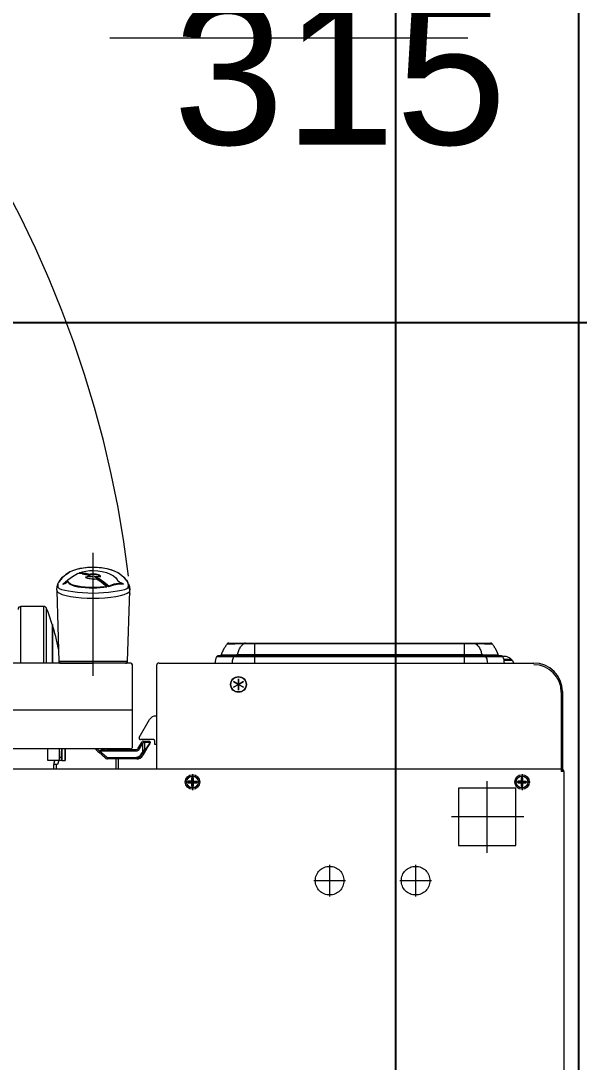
# Model space of a CAD drawing. Extents: x -5598 to 26293, y -3808 to 13850.
# Drawn here: x -788.7 to -749.7, y 2288.5 to 2361.2 of the extents above; entities that cross this region are included whole.
import ezdxf

# ---------------------------------------------------------------- set-up
doc = ezdxf.new("R2010")
doc.units = 0
doc.header["$LTSCALE"] = 100
doc.header["$MEASUREMENT"] = 0
for name, pattern in [('CENTER', [2, 1.25, -0.25, 0.25, -0.25]), ('DASHED', [0.75, 0.5, -0.25]), ('HIDDEN', [0.375, 0.25, -0.125])]:
    doc.linetypes.add(name, pattern=pattern)
doc.layers.add('AD', color=5, linetype='Continuous', lineweight=9)
doc.layers.add('AK', color=7, linetype='Continuous', lineweight=15)
for name, color, linetype, lineweight, true_color in [('MAKPA GAZ', 7, 'Continuous', 30, 0x046a38), ('MAKPA GIDER OLC', 7, 'Continuous', 30, 0xcf6a1e), ('MAKPA SIHHI', 7, 'Continuous', 30, 0x428a93)]:
    doc.layers.add(name, color=color, linetype=linetype, lineweight=lineweight, true_color=true_color)
doc.layers.add('OLCU DIS', color=7, linetype='Continuous')
doc.styles.add('MAKPA TESISAT', font='arial.ttf', dxfattribs={"height": 10})
doc.styles.add('olcu', font='romans.shx', dxfattribs={"width": 0.5})
doc.dimstyles.new('1-200', dxfattribs={"dimtxt": 40, "dimasz": 2, "dimexe": 0, "dimexo": 0, "dimgap": 10, "dimtad": 1, "dimdec": 4, "dimrnd": 0.1, "dimzin": 9, "dimdsep": 46, "dimtxsty": 'olcu', "dimblk1": 'SOL', "dimblk2": 'SAG', "dimsah": 1, "dimcen": 0, "dimse1": 1, "dimse2": 1, "dimclre": 13, "dimadec": 0, "dimazin": 0, "dimtfac": 1, "dimtdec": 4, "dimtix": 1, "dimtmove": 2, "dimatfit": 2, "dimldrblk": 'SOL', "dimfxl": 0, "dimtolj": 1, "dimarcsym": 0})
doc.dimstyles.new('MAKPA TESISAT DIM', dxfattribs={"dimscale": 0.7, "dimtxt": 12, "dimasz": 6, "dimexe": 4, "dimexo": 0, "dimgap": 8, "dimtad": 2, "dimtih": 1, "dimtoh": 1, "dimdec": 0, "dimrnd": 5, "dimzin": 0, "dimdsep": 46, "dimtxsty": 'MAKPA TESISAT', "dimblk1": 'OBLIQUE', "dimblk2": 'OBLIQUE', "dimsah": 1, "dimcen": 0, "dimdle": 3, "dimclrd": 256, "dimclre": 256, "dimclrt": 256, "dimadec": 0, "dimazin": 0, "dimtfac": 1, "dimtdec": 0, "dimtix": 1, "dimtofl": 0, "dimtmove": 2, "dimatfit": 3, "dimldrblk": 'OBLIQUE', "dimfxl": 0, "dimtvp": 7, "dimtolj": 1, "dimtzin": 0, "dimarcsym": 0})

# ---------------------------------------------------------------- blocks, each defined once
blk = doc.blocks.new('SOL')
at = {"color": 0}
for p, q in [((0, 30), (0, -6.962)), ((7.582, 0), (-6.967, 0))]:
    blk.add_line(p, q, dxfattribs=at)
blk.add_circle((0, 0), 3, dxfattribs=at)
blk = doc.blocks.new('SAG')
at = {"color": 0}
for p, q in [((0, -30), (0, 6.962)), ((7.582, 0), (-6.967, 0))]:
    blk.add_line(p, q, dxfattribs=at)
blk.add_circle((0, 0), 3, dxfattribs=at)
blk = doc.blocks.new('*D332')
at = {"layer": 'OLCU DIS', "color": 0, "lineweight": -2, "transparency": 16777216}
blk.add_line((21268, -935), (-2968, -935), dxfattribs=at)
at = {"layer": 'OLCU DIS', "color": 0, "lineweight": -2, "transparency": 16777216, "xscale": 2, "yscale": 2, "zscale": 2, "rotation": 180}
blk.add_blockref('SAG', (-2970, -935), dxfattribs=at)
at = {"layer": 'OLCU DIS', "color": 0, "lineweight": -2, "transparency": 16777216, "xscale": 2, "yscale": 2, "zscale": 2}
blk.add_blockref('SOL', (21270, -935), dxfattribs=at)
at = {"layer": 'OLCU DIS', "color": 0, "transparency": 16777216, "insert": (9295.638, -905), "char_height": 40, "attachment_point": 5, "style": 'olcu'}
blk.add_mtext('\\A1;24240', dxfattribs=at)
blk = doc.blocks.new('202')
at = {"layer": 'AD', "linetype": 'CENTER'}
for p, q in [((10.35, -90.5), (10.35, -88.3)), ((16.35, -90.5), (16.35, -88.3)), ((9.25, -89.4), (11.45, -89.4)), ((15.25, -89.4), (17.45, -89.4)), ((5.35, -91.35), (5.35, -96.35)), ((2.8, -93.85), (7.85, -93.85)), ((2.92, -96.849), (2.92, -95.731)), ((25.92, -96.849), (25.92, -95.731)), ((2.36, -96.29), (3.48, -96.29)), ((25.36, -96.29), (26.48, -96.29)), ((30.1, -101.3), (107.495, -101.3)), ((32.851, -103.709), (32.851, -112.309))]:
    blk.add_line(p, q, dxfattribs=at)
at = {"layer": 'AD', "linetype": 'DASHED'}
for p, q in [((3.35, -91.85), (3.35, -95.85)), ((7.35, -91.85), (3.35, -91.85)), ((7.35, -95.85), (7.35, -91.85)), ((3.35, -95.85), (7.35, -95.85))]:
    blk.add_line(p, q, dxfattribs=at)
at = {"layer": 'AD', "linetype": 'Continuous'}
for p, q in [((2.86, -95.991), (2.86, -96.23)), ((2.98, -95.991), (2.86, -95.991)), ((2.98, -96.23), (2.98, -95.991)), ((25.86, -95.991), (25.86, -96.23)), ((25.98, -95.991), (25.86, -95.991)), ((25.98, -96.23), (25.98, -95.991)), ((2.621, -96.23), (2.621, -96.35)), ((2.86, -96.23), (2.621, -96.23)), ((2.86, -96.35), (2.621, -96.35)), ((2.86, -96.35), (2.86, -96.589)), ((2.86, -96.589), (2.98, -96.589)), ((3.219, -96.23), (2.98, -96.23)), ((2.98, -96.589), (2.98, -96.35)), ((2.98, -96.35), (3.219, -96.35)), ((3.219, -96.35), (3.219, -96.23)), ((25.621, -96.23), (25.621, -96.35)), ((25.86, -96.23), (25.621, -96.23)), ((25.86, -96.35), (25.621, -96.35)), ((25.86, -96.35), (25.86, -96.589)), ((25.86, -96.589), (25.98, -96.589)), ((26.219, -96.23), (25.98, -96.23)), ((25.98, -96.589), (25.98, -96.35)), ((25.98, -96.35), (26.219, -96.35)), ((26.219, -96.35), (26.219, -96.23)), ((31.1, -97.9), (31.1, -97.2)), ((31.28, -97.9), (31.28, -97.2)), ((35.42, -97.2), (35.42, -97.52)), ((35.6, -97.2), (35.6, -97.52)), ((28.893, -99), (29.384, -98.15)), ((29.449, -98.233), (29.503, -98.15)), ((29.503, -98.15), (29.522, -98.122)), ((29.522, -98.122), (29.543, -98.095)), ((29.543, -98.095), (29.566, -98.069)), ((29.549, -98.19), (29.565, -98.167)), ((29.565, -98.167), (29.583, -98.144)), ((29.566, -98.069), (29.592, -98.045)), ((29.583, -98.144), (29.603, -98.122)), ((29.592, -98.045), (29.619, -98.022)), ((29.603, -98.122), (29.625, -98.102)), ((29.619, -98.022), (29.649, -98)), ((29.625, -98.102), (29.649, -98.082)), ((29.649, -98), (29.68, -97.98)), ((29.649, -98.082), (29.674, -98.064)), ((29.674, -98.064), (29.701, -98.048)), ((29.68, -97.98), (29.713, -97.962)), ((29.701, -98.048), (29.729, -98.032)), ((29.713, -97.962), (29.748, -97.947)), ((29.729, -98.032), (29.759, -98.019)), ((29.748, -97.947), (29.784, -97.933)), ((29.759, -98.019), (29.791, -98.007)), ((29.784, -97.933), (29.822, -97.921)), ((29.791, -98.007), (29.823, -97.998)), ((29.817, -97.9), (31.846, -97.9)), ((29.822, -97.921), (29.861, -97.912)), ((29.823, -97.998), (29.857, -97.99)), ((29.857, -97.99), (29.892, -97.985)), ((29.861, -97.912), (29.901, -97.905)), ((29.892, -97.985), (29.927, -97.981)), ((29.901, -97.905), (29.942, -97.901)), ((29.927, -97.981), (29.963, -97.98)), ((29.942, -97.901), (29.984, -97.9)), ((29.963, -97.98), (31.825, -97.98)), ((31.825, -97.98), (31.836, -97.98)), ((31.836, -97.98), (31.847, -97.982)), ((31.876, -97.902), (31.846, -97.9)), ((31.847, -97.982), (31.857, -97.983)), ((31.857, -97.983), (31.868, -97.986)), ((31.868, -97.986), (31.878, -97.989)), ((31.911, -97.909), (31.876, -97.902)), ((31.878, -97.989), (31.887, -97.993)), ((31.887, -97.993), (31.897, -97.998)), ((31.897, -97.998), (31.905, -98.003)), ((31.905, -98.003), (31.913, -98.009)), ((31.944, -97.922), (31.911, -97.909)), ((31.913, -98.009), (31.921, -98.015)), ((31.921, -98.015), (32.389, -98.431)), ((31.973, -97.939), (31.944, -97.922)), ((31.995, -97.955), (31.973, -97.939)), ((31.995, -97.955), (32.463, -98.371)), ((34.8, -97.82), (34.82, -97.8)), ((34.8, -98.58), (34.8, -97.82)), ((34.82, -97.8), (34.82, -98.6)), ((35.03, -97.8), (34.82, -97.8)), ((35.05, -97.82), (35.03, -97.8)), ((35.03, -98.6), (35.03, -97.8)), ((35.05, -97.8), (35.05, -98.6)), ((35.05, -97.8), (35.2, -97.8)), ((35.2, -98.028), (35.05, -98.028)), ((35.2, -97.8), (35.2, -98.6)), ((35.2, -97.934), (35.225, -97.865)), ((35.205, -97.955), (35.2, -97.955)), ((35.225, -97.975), (35.205, -97.955)), ((35.205, -98.445), (35.205, -97.955)), ((35.225, -98.6), (35.225, -97.8)), ((35.225, -97.8), (36.025, -97.8)), ((35.249, -97.8), (35.351, -97.52)), ((35.351, -97.52), (35.6, -97.52)), ((35.581, -97.629), (35.519, -97.8)), ((36.025, -97.8), (36.025, -98.6)), ((28.433, -98.9), (28.55, -98.9)), ((28.55, -98.9), (28.55, -99.15)), ((28.899, -98.99), (28.944, -98.915)), ((28.941, -98.955), (28.989, -98.877)), ((28.944, -98.915), (28.993, -98.837)), ((28.989, -98.877), (29.037, -98.808)), ((28.993, -98.837), (29.04, -98.768)), ((29.037, -98.808), (29.082, -98.744)), ((29.04, -98.768), (29.086, -98.704)), ((29.082, -98.744), (29.127, -98.688)), ((29.086, -98.704), (29.131, -98.648)), ((29.127, -98.688), (29.171, -98.637)), ((29.131, -98.648), (29.175, -98.597)), ((29.171, -98.637), (29.214, -98.591)), ((29.175, -98.597), (29.218, -98.551)), ((29.214, -98.591), (29.256, -98.552)), ((29.218, -98.551), (29.264, -98.508)), ((29.256, -98.552), (29.262, -98.548)), ((29.256, -98.552), (29.256, -99.07)), ((29.262, -98.548), (29.269, -98.544)), ((29.264, -98.508), (29.268, -98.504)), ((29.268, -98.504), (29.273, -98.498)), ((29.269, -98.544), (29.277, -98.538)), ((29.273, -98.498), (29.279, -98.491)), ((29.277, -98.538), (29.286, -98.531)), ((29.279, -98.491), (29.285, -98.483)), ((29.285, -98.483), (29.292, -98.474)), ((29.286, -98.531), (29.297, -98.523)), ((29.292, -98.474), (29.3, -98.463)), ((29.297, -98.523), (29.308, -98.514)), ((29.3, -98.463), (29.309, -98.451)), ((29.308, -98.514), (29.321, -98.503)), ((29.309, -98.451), (29.318, -98.438)), ((29.318, -98.438), (29.328, -98.423)), ((29.321, -98.503), (29.335, -98.491)), ((29.328, -98.423), (29.339, -98.406)), ((29.335, -98.491), (29.351, -98.478)), ((29.339, -98.406), (29.395, -98.318)), ((29.351, -98.478), (29.367, -98.463)), ((29.367, -98.463), (29.385, -98.446)), ((29.385, -98.446), (29.441, -98.358)), ((29.385, -98.446), (29.385, -99.003)), ((29.612, -98.61), (29.385, -99.003)), ((29.395, -98.318), (29.449, -98.233)), ((29.441, -98.358), (29.496, -98.273)), ((29.702, -98.65), (29.442, -99.1)), ((29.496, -98.273), (29.549, -98.19)), ((29.623, -98.593), (29.612, -98.61)), ((29.635, -98.576), (29.623, -98.593)), ((29.649, -98.56), (29.635, -98.576)), ((29.663, -98.546), (29.649, -98.56)), ((29.679, -98.532), (29.663, -98.546)), ((29.696, -98.519), (29.679, -98.532)), ((29.714, -98.508), (29.696, -98.519)), ((29.732, -98.498), (29.714, -98.508)), ((29.751, -98.49), (29.732, -98.498)), ((29.771, -98.483), (29.751, -98.49)), ((29.792, -98.477), (29.771, -98.483)), ((29.813, -98.473), (29.792, -98.477)), ((29.834, -98.471), (29.813, -98.473)), ((29.855, -98.47), (29.834, -98.471)), ((32.389, -98.47), (29.855, -98.47)), ((31.635, -98.55), (29.875, -98.55)), ((30.1, -98.775), (30.1, -104.384)), ((30.275, -98.6), (103.452, -98.6)), ((31.678, -98.549), (31.635, -98.55)), ((31.726, -98.548), (31.678, -98.549)), ((31.779, -98.544), (31.726, -98.548)), ((31.838, -98.54), (31.779, -98.544)), ((31.903, -98.534), (31.838, -98.54)), ((31.973, -98.526), (31.903, -98.534)), ((32.049, -98.517), (31.973, -98.526)), ((32.129, -98.506), (32.049, -98.517)), ((32.213, -98.495), (32.129, -98.506)), ((32.3, -98.483), (32.213, -98.495)), ((32.389, -98.47), (32.3, -98.483)), ((32.389, -98.431), (32.46, -98.491)), ((32.389, -98.47), (32.389, -98.431)), ((32.46, -98.491), (32.532, -98.553)), ((32.529, -98.43), (32.463, -98.371)), ((32.602, -98.495), (32.529, -98.43)), ((32.532, -98.553), (32.606, -98.618)), ((32.671, -98.559), (32.602, -98.495)), ((32.612, -98.612), (32.606, -98.618)), ((32.618, -98.605), (32.612, -98.612)), ((32.624, -98.599), (32.618, -98.605)), ((32.63, -98.593), (32.624, -98.599)), ((32.635, -98.587), (32.63, -98.593)), ((32.641, -98.582), (32.635, -98.587)), ((32.646, -98.577), (32.641, -98.582)), ((32.651, -98.573), (32.646, -98.577)), ((32.655, -98.569), (32.651, -98.573)), ((32.659, -98.566), (32.655, -98.569)), ((32.663, -98.563), (32.659, -98.566)), ((32.666, -98.561), (32.663, -98.563)), ((32.668, -98.56), (32.666, -98.561)), ((32.67, -98.559), (32.668, -98.56)), ((32.671, -98.559), (32.67, -98.559)), ((32.671, -98.559), (32.671, -98.559)), ((34.8, -98.58), (34.82, -98.6)), ((35.05, -98.58), (35.03, -98.6)), ((35.205, -98.445), (35.2, -98.445)), ((35.225, -98.425), (35.205, -98.445)), ((28.65, -99.25), (29.55, -99.25)), ((28.88, -99.045), (28.881, -99.036)), ((28.88, -99.053), (28.88, -99.045)), ((28.881, -99.062), (28.88, -99.053)), ((28.881, -99.036), (28.883, -99.027)), ((28.882, -99.071), (28.881, -99.062)), ((28.885, -99.08), (28.882, -99.071)), ((28.883, -99.027), (28.885, -99.018)), ((28.885, -99.018), (28.889, -99.009)), ((28.888, -99.089), (28.885, -99.08)), ((28.889, -99.012), (28.888, -99.019)), ((28.888, -99.019), (28.888, -99.026)), ((28.888, -99.026), (28.888, -99.033)), ((28.888, -99.033), (28.89, -99.04)), ((28.888, -99.045), (28.889, -99.044)), ((28.888, -99.047), (28.888, -99.045)), ((28.888, -99.049), (28.888, -99.047)), ((28.888, -99.051), (28.888, -99.049)), ((28.888, -99.052), (28.888, -99.051)), ((28.888, -99.054), (28.888, -99.052)), ((28.888, -99.056), (28.888, -99.054)), ((28.889, -99.058), (28.888, -99.056)), ((28.892, -99.098), (28.888, -99.089)), ((28.889, -99.009), (28.893, -99)), ((28.891, -99.006), (28.889, -99.012)), ((28.889, -99.042), (28.89, -99.04)), ((28.889, -99.044), (28.889, -99.042)), ((28.89, -99.06), (28.889, -99.058)), ((28.89, -99.04), (28.941, -98.955)), ((28.891, -99.061), (28.89, -99.06)), ((28.893, -99), (28.891, -99.006)), ((28.892, -99.063), (28.891, -99.061)), ((28.894, -99.065), (28.892, -99.063)), ((28.898, -99.107), (28.892, -99.098)), ((28.895, -99.066), (28.894, -99.065)), ((28.897, -99.067), (28.895, -99.066)), ((28.899, -99.068), (28.897, -99.067)), ((28.904, -99.115), (28.898, -99.107)), ((28.901, -99.069), (28.899, -99.068)), ((28.903, -99.07), (28.901, -99.069)), ((28.905, -99.07), (28.903, -99.07)), ((28.911, -99.123), (28.904, -99.115)), ((28.908, -99.07), (28.905, -99.07)), ((29.302, -99.07), (28.908, -99.07)), ((28.919, -99.129), (28.911, -99.123)), ((29.637, -99.4), (28.915, -100.65)), ((28.921, -99.131), (28.919, -99.129)), ((28.928, -99.135), (28.921, -99.131)), ((28.938, -99.141), (28.928, -99.135)), ((28.948, -99.145), (28.938, -99.141)), ((28.958, -99.148), (28.948, -99.145)), ((28.969, -99.149), (28.958, -99.148)), ((28.98, -99.15), (28.969, -99.149)), ((29.356, -99.15), (28.98, -99.15)), ((29.305, -99.07), (29.302, -99.07)), ((29.309, -99.07), (29.305, -99.07)), ((29.312, -99.069), (29.309, -99.07)), ((29.315, -99.068), (29.312, -99.069)), ((29.318, -99.067), (29.315, -99.068)), ((29.321, -99.066), (29.318, -99.067)), ((29.324, -99.065), (29.321, -99.066)), ((29.327, -99.063), (29.324, -99.065)), ((29.329, -99.062), (29.327, -99.063)), ((29.331, -99.06), (29.329, -99.062)), ((29.385, -99.003), (29.331, -99.06)), ((28.433, -100.9), (28.482, -100.9)), ((22.709, -103.104), (22.364, -102.904)), ((22.364, -102.904), (22.365, -102.904)), ((22.364, -103.303), (22.709, -103.104)), ((22.365, -102.904), (22.71, -103.103)), ((22.71, -103.104), (22.365, -103.304)), ((22.461, -102.96), (22.96, -103.248)), ((22.461, -103.248), (22.96, -102.96)), ((22.71, -103.103), (22.71, -102.704)), ((22.71, -103.392), (22.71, -102.816)), ((22.71, -103.503), (22.71, -103.104)), ((22.711, -102.704), (22.711, -103.103)), ((22.711, -103.103), (23.056, -102.904)), ((23.056, -102.904), (22.711, -103.104)), ((23.056, -103.304), (22.711, -103.104)), ((22.711, -103.104), (23.056, -103.303)), ((22.711, -103.104), (22.711, -103.503)), ((23.056, -102.904), (23.056, -102.904)), ((22.365, -103.304), (22.364, -103.303)), ((23.056, -103.303), (23.056, -103.304)), ((3.619, -104.806), (3.5, -104.6)), ((5.343, -104.677), (5.34, -104.6)), ((5.352, -104.753), (5.343, -104.677)), ((5.439, -104.6), (5.437, -104.59)), ((6.931, -104.6), (6.931, -105.974)), ((21.569, -104.6), (21.569, -106)), ((23.148, -104.753), (23.157, -104.677)), ((23.157, -104.677), (23.16, -104.6)), ((30.448, -104.697), (30.301, -109.633)), ((30.316, -104.6), (108.084, -104.6)), ((30.455, -104.697), (35.246, -104.697)), ((30.55, -104.6), (32.851, -104.6)), ((30.585, -104.6), (30.55, -104.6)), ((30.59, -104.6), (30.555, -104.6)), ((32.851, -104.6), (35.117, -104.6)), ((35.152, -104.6), (32.851, -104.6)), ((35.117, -104.6), (35.152, -104.6)), ((35.4, -109.633), (35.253, -104.697)), ((35.697, -107.3), (35.697, -104.6)), ((35.727, -107.3), (35.727, -104.6)), ((36.101, -104.6), (36.101, -108.42)), ((36.288, -104.6), (36.288, -108.55)), ((37.9, -104.6), (37.9, -108.55)), ((3.771, -104.806), (3.619, -104.806)), ((3.714, -104.909), (3.681, -104.881)), ((4.191, -104.881), (3.681, -104.881)), ((3.748, -104.935), (3.714, -104.909)), ((3.755, -104.939), (3.748, -104.935)), ((3.762, -104.944), (3.755, -104.939)), ((3.829, -104.986), (3.762, -104.944)), ((4.172, -104.807), (3.771, -104.806)), ((3.9, -105.021), (3.829, -104.986)), ((3.974, -105.05), (3.9, -105.021)), ((4.05, -105.071), (3.974, -105.05)), ((4.128, -105.085), (4.05, -105.071)), ((4.531, -105.127), (4.128, -105.085)), ((4.293, -105.086), (4.128, -105.085)), ((4.254, -105.044), (24.246, -105.044)), ((4.344, -105.1), (24.156, -105.1)), ((4.479, -105.1), (4.491, -105.101)), ((4.491, -105.101), (4.504, -105.103)), ((4.504, -105.103), (4.516, -105.107)), ((4.516, -105.107), (4.528, -105.113)), ((4.528, -105.113), (4.539, -105.12)), ((4.548, -105.128), (4.531, -105.127)), ((4.539, -105.12), (4.548, -105.128)), ((4.548, -105.128), (4.557, -105.138)), ((4.557, -105.138), (4.564, -105.148)), ((4.564, -105.148), (4.57, -105.16)), ((4.57, -105.16), (4.573, -105.166)), ((4.595, -105.164), (4.573, -105.166)), ((4.573, -105.166), (4.576, -105.174)), ((4.573, -105.166), (4.573, -105.166)), ((4.576, -105.174), (4.584, -105.198)), ((4.584, -105.198), (4.594, -105.223)), ((4.594, -105.223), (4.604, -105.248)), ((4.647, -105.163), (4.595, -105.164)), ((4.604, -105.248), (4.614, -105.274)), ((4.614, -105.274), (4.625, -105.301)), ((4.625, -105.301), (4.636, -105.328)), ((4.636, -105.328), (4.649, -105.355)), ((4.726, -105.162), (4.647, -105.163)), ((4.649, -105.355), (4.661, -105.383)), ((4.661, -105.383), (4.675, -105.412)), ((4.675, -105.412), (4.688, -105.44)), ((4.688, -105.44), (4.702, -105.467)), ((4.823, -105.162), (4.726, -105.162)), ((4.931, -105.163), (4.823, -105.162)), ((5.042, -105.165), (4.931, -105.163)), ((5.154, -105.167), (5.042, -105.165)), ((5.263, -105.171), (5.154, -105.167)), ((5.367, -105.174), (5.263, -105.171)), ((5.367, -104.828), (5.352, -104.753)), ((5.387, -104.902), (5.367, -104.828)), ((5.466, -105.178), (5.367, -105.174)), ((5.413, -104.974), (5.387, -104.902)), ((5.444, -105.044), (5.413, -104.974)), ((5.444, -105.044), (5.451, -105.056)), ((5.451, -105.056), (5.46, -105.067)), ((5.46, -105.067), (5.47, -105.077)), ((5.561, -105.182), (5.466, -105.178)), ((5.47, -105.077), (5.481, -105.085)), ((5.481, -105.085), (5.493, -105.091)), ((5.493, -105.091), (5.506, -105.096)), ((5.506, -105.096), (5.519, -105.099)), ((5.519, -105.099), (5.533, -105.1)), ((5.652, -105.187), (5.561, -105.182)), ((5.643, -105.1), (5.655, -105.101)), ((5.742, -105.191), (5.652, -105.187)), ((5.655, -105.101), (5.668, -105.103)), ((5.668, -105.103), (5.679, -105.107)), ((5.679, -105.107), (5.69, -105.112)), ((5.69, -105.112), (5.701, -105.119)), ((5.701, -105.119), (5.71, -105.126)), ((5.71, -105.126), (5.719, -105.135)), ((5.719, -105.135), (5.726, -105.145)), ((5.726, -105.145), (5.732, -105.156)), ((5.732, -105.156), (5.737, -105.167)), ((5.737, -105.167), (5.74, -105.179)), ((5.74, -105.179), (5.742, -105.191)), ((5.751, -105.263), (5.742, -105.191)), ((5.99, -105.192), (5.742, -105.191)), ((5.764, -105.333), (5.751, -105.263)), ((5.782, -105.403), (5.764, -105.333)), ((5.805, -105.471), (5.782, -105.403)), ((6.683, -105.191), (5.99, -105.192)), ((21.735, -105.191), (6.683, -105.191)), ((21.817, -105.191), (21.735, -105.191)), ((22.456, -105.192), (21.817, -105.191)), ((22.758, -105.191), (22.456, -105.192)), ((22.718, -105.403), (22.695, -105.471)), ((22.736, -105.333), (22.718, -105.403)), ((22.749, -105.263), (22.736, -105.333)), ((22.758, -105.191), (22.749, -105.263)), ((22.76, -105.179), (22.758, -105.191)), ((22.849, -105.187), (22.758, -105.191)), ((22.763, -105.167), (22.76, -105.179)), ((22.768, -105.156), (22.763, -105.167)), ((22.774, -105.145), (22.768, -105.156)), ((22.781, -105.135), (22.774, -105.145)), ((22.79, -105.126), (22.781, -105.135)), ((22.799, -105.119), (22.79, -105.126)), ((22.81, -105.112), (22.799, -105.119)), ((22.821, -105.107), (22.81, -105.112)), ((22.832, -105.103), (22.821, -105.107)), ((22.845, -105.101), (22.832, -105.103)), ((22.857, -105.1), (22.845, -105.101)), ((22.941, -105.182), (22.849, -105.187)), ((23.036, -105.178), (22.941, -105.182)), ((22.981, -105.099), (22.967, -105.1)), ((22.994, -105.096), (22.981, -105.099)), ((23.007, -105.091), (22.994, -105.096)), ((23.019, -105.085), (23.007, -105.091)), ((23.03, -105.077), (23.019, -105.085)), ((23.04, -105.067), (23.03, -105.077)), ((23.136, -105.174), (23.036, -105.178)), ((23.049, -105.056), (23.04, -105.067)), ((23.056, -105.044), (23.049, -105.056)), ((23.056, -105.044), (23.087, -104.974)), ((23.087, -104.974), (23.113, -104.902)), ((23.113, -104.902), (23.133, -104.828)), ((23.133, -104.828), (23.148, -104.753)), ((23.241, -105.17), (23.136, -105.174)), ((23.35, -105.167), (23.241, -105.17)), ((23.462, -105.165), (23.35, -105.167)), ((23.574, -105.163), (23.462, -105.165)), ((23.681, -105.162), (23.574, -105.163)), ((23.777, -105.162), (23.681, -105.162)), ((23.855, -105.163), (23.777, -105.162)), ((23.798, -105.467), (23.812, -105.44)), ((23.812, -105.44), (23.825, -105.412)), ((23.825, -105.412), (23.838, -105.383)), ((23.838, -105.383), (23.851, -105.355)), ((23.851, -105.355), (23.863, -105.328)), ((23.905, -105.164), (23.855, -105.163)), ((23.863, -105.328), (23.875, -105.301)), ((23.875, -105.301), (23.886, -105.274)), ((23.886, -105.274), (23.896, -105.248)), ((23.896, -105.248), (23.906, -105.223)), ((23.927, -105.166), (23.905, -105.164)), ((23.906, -105.223), (23.916, -105.198)), ((23.916, -105.198), (23.924, -105.174)), ((23.924, -105.174), (23.927, -105.166)), ((23.927, -105.166), (23.93, -105.16)), ((23.927, -105.166), (23.927, -105.166)), ((23.93, -105.16), (23.936, -105.148)), ((23.936, -105.148), (23.943, -105.138)), ((23.943, -105.138), (23.952, -105.128)), ((23.952, -105.128), (23.961, -105.12)), ((23.961, -105.12), (23.972, -105.113)), ((23.972, -105.113), (23.984, -105.107)), ((23.984, -105.107), (23.996, -105.103)), ((23.996, -105.103), (24.009, -105.101)), ((24.009, -105.101), (24.021, -105.1)), ((4.702, -105.467), (4.716, -105.494)), ((4.716, -105.494), (4.73, -105.521)), ((4.73, -105.521), (4.745, -105.548)), ((4.745, -105.548), (4.76, -105.576)), ((4.76, -105.576), (4.777, -105.605)), ((4.777, -105.605), (4.794, -105.635)), ((4.794, -105.635), (4.813, -105.666)), ((4.813, -105.666), (4.832, -105.697)), ((4.832, -105.697), (4.852, -105.728)), ((4.852, -105.728), (4.872, -105.759)), ((4.872, -105.759), (4.893, -105.789)), ((4.893, -105.789), (4.913, -105.819)), ((4.913, -105.819), (4.935, -105.849)), ((4.935, -105.849), (4.956, -105.879)), ((4.956, -105.879), (4.978, -105.908)), ((4.978, -105.908), (5, -105.937)), ((5, -105.937), (5.004, -105.942)), ((5.019, -105.94), (5.004, -105.942)), ((5.063, -105.939), (5.019, -105.94)), ((5.138, -105.938), (5.063, -105.939)), ((23.378, -106), (5.122, -106)), ((5.244, -105.939), (5.138, -105.938)), ((5.378, -105.942), (5.244, -105.939)), ((5.541, -105.947), (5.378, -105.942)), ((5.731, -105.954), (5.541, -105.947)), ((5.948, -105.964), (5.731, -105.954)), ((5.832, -105.538), (5.805, -105.471)), ((5.864, -105.602), (5.832, -105.538)), ((5.9, -105.664), (5.864, -105.602)), ((5.94, -105.724), (5.9, -105.664)), ((5.984, -105.781), (5.94, -105.724)), ((6.195, -105.974), (5.948, -105.964)), ((6.032, -105.834), (5.984, -105.781)), ((6.083, -105.884), (6.032, -105.834)), ((6.138, -105.931), (6.083, -105.884)), ((6.195, -105.974), (6.138, -105.931)), ((6.211, -105.983), (6.195, -105.974)), ((6.204, -105.974), (6.195, -105.974)), ((6.233, -105.974), (6.204, -105.974)), ((6.227, -105.99), (6.211, -105.983)), ((6.244, -105.996), (6.227, -105.99)), ((6.308, -105.974), (6.233, -105.974)), ((6.262, -105.999), (6.244, -105.996)), ((6.28, -106), (6.262, -105.999)), ((6.459, -105.975), (6.308, -105.974)), ((6.653, -105.974), (6.459, -105.975)), ((6.931, -105.974), (6.653, -105.974)), ((6.931, -105.974), (6.931, -106)), ((6.931, -105.996), (6.931, -105.974)), ((21.569, -105.974), (6.931, -105.974)), ((6.931, -105.999), (6.931, -105.996)), ((6.931, -106), (6.931, -105.999)), ((21.847, -105.974), (21.569, -105.974)), ((22.041, -105.975), (21.847, -105.974)), ((22.192, -105.974), (22.041, -105.975)), ((22.267, -105.974), (22.192, -105.974)), ((22.22, -106), (22.238, -105.999)), ((22.238, -105.999), (22.256, -105.996)), ((22.256, -105.996), (22.273, -105.99)), ((22.296, -105.974), (22.267, -105.974)), ((22.273, -105.99), (22.289, -105.983)), ((22.289, -105.983), (22.305, -105.974)), ((22.305, -105.974), (22.296, -105.974)), ((22.362, -105.931), (22.305, -105.974)), ((22.552, -105.964), (22.305, -105.974)), ((22.417, -105.884), (22.362, -105.931)), ((22.468, -105.834), (22.417, -105.884)), ((22.516, -105.781), (22.468, -105.834)), ((22.56, -105.724), (22.516, -105.781)), ((22.769, -105.954), (22.552, -105.964)), ((22.6, -105.664), (22.56, -105.724)), ((22.636, -105.602), (22.6, -105.664)), ((22.668, -105.538), (22.636, -105.602)), ((22.695, -105.471), (22.668, -105.538)), ((22.958, -105.947), (22.769, -105.954)), ((23.121, -105.942), (22.958, -105.947)), ((23.255, -105.939), (23.121, -105.942)), ((23.361, -105.938), (23.255, -105.939)), ((23.436, -105.939), (23.361, -105.938)), ((23.481, -105.94), (23.436, -105.939)), ((23.496, -105.942), (23.481, -105.94)), ((23.496, -105.942), (23.5, -105.937)), ((23.5, -105.937), (23.522, -105.908)), ((23.522, -105.908), (23.544, -105.879)), ((23.544, -105.879), (23.565, -105.849)), ((23.565, -105.849), (23.587, -105.819)), ((23.587, -105.819), (23.607, -105.789)), ((23.607, -105.789), (23.628, -105.759)), ((23.628, -105.759), (23.648, -105.728)), ((23.648, -105.728), (23.668, -105.697)), ((23.668, -105.697), (23.687, -105.666)), ((23.687, -105.666), (23.706, -105.635)), ((23.706, -105.635), (23.723, -105.605)), ((23.723, -105.605), (23.74, -105.576)), ((23.74, -105.576), (23.755, -105.548)), ((23.755, -105.548), (23.77, -105.521)), ((23.77, -105.521), (23.784, -105.494)), ((23.784, -105.494), (23.798, -105.467)), ((35.697, -107.3), (35.727, -107.3)), ((36.288, -108.55), (37.9, -108.55)), ((30.302, -109.628), (30.301, -109.633)), ((30.301, -109.633), (30.301, -109.681)), ((30.324, -109.951), (30.301, -109.681)), ((30.303, -109.622), (30.302, -109.628)), ((30.305, -109.616), (30.303, -109.622)), ((30.361, -109.546), (30.305, -109.616)), ((30.49, -109.47), (30.361, -109.546)), ((30.419, -109.86), (30.502, -109.786)), ((30.69, -109.392), (30.49, -109.47)), ((30.502, -109.786), (30.664, -109.719)), ((30.664, -109.719), (30.888, -109.66)), ((30.954, -109.319), (30.69, -109.392)), ((30.888, -109.66), (31.154, -109.611)), ((31.268, -109.253), (30.954, -109.319)), ((31.154, -109.611), (31.454, -109.567)), ((31.631, -109.198), (31.268, -109.253)), ((31.454, -109.567), (31.781, -109.527)), ((32.029, -109.157), (31.631, -109.198)), ((31.781, -109.527), (32.128, -109.493)), ((32.441, -109.132), (32.029, -109.157)), ((32.128, -109.493), (32.484, -109.471)), ((32.851, -109.123), (32.441, -109.132)), ((32.484, -109.471), (32.851, -109.463)), ((33.263, -109.132), (32.851, -109.123)), ((32.851, -109.463), (33.228, -109.471)), ((33.228, -109.471), (33.591, -109.495)), ((33.677, -109.157), (33.263, -109.132)), ((33.591, -109.495), (33.941, -109.53)), ((34.075, -109.199), (33.677, -109.157)), ((33.941, -109.53), (34.267, -109.57)), ((34.436, -109.254), (34.075, -109.199)), ((34.267, -109.57), (34.565, -109.613)), ((34.749, -109.319), (34.436, -109.254)), ((34.565, -109.613), (34.825, -109.663)), ((35.012, -109.392), (34.749, -109.319)), ((34.825, -109.663), (35.045, -109.722)), ((35.21, -109.469), (35.012, -109.392)), ((35.045, -109.722), (35.202, -109.788)), ((35.202, -109.788), (35.282, -109.86)), ((35.34, -109.546), (35.21, -109.469)), ((35.397, -109.616), (35.34, -109.546)), ((35.4, -109.681), (35.378, -109.951)), ((35.398, -109.622), (35.397, -109.616)), ((35.399, -109.628), (35.398, -109.622)), ((35.4, -109.633), (35.399, -109.628)), ((35.4, -109.681), (35.4, -109.633)), ((30.39, -110.144), (30.324, -109.951)), ((30.39, -110.144), (30.453, -110.264)), ((30.412, -109.876), (30.396, -110.034)), ((30.396, -110.034), (30.407, -110.142)), ((30.407, -110.142), (30.436, -110.225)), ((30.412, -109.876), (30.414, -109.871)), ((30.414, -109.871), (30.416, -109.866)), ((30.416, -109.866), (30.419, -109.86)), ((30.477, -110.305), (30.436, -110.225)), ((30.452, -110.264), (30.472, -110.299)), ((30.452, -110.264), (30.453, -110.264)), ((30.453, -110.264), (30.477, -110.305)), ((30.472, -110.299), (30.492, -110.329)), ((30.729, -110.609), (30.477, -110.305)), ((30.492, -110.329), (30.477, -110.305)), ((30.533, -110.384), (30.492, -110.329)), ((30.618, -110.49), (30.533, -110.384)), ((30.723, -110.604), (30.618, -110.49)), ((30.767, -110.137), (30.766, -110.106)), ((30.766, -110.106), (30.767, -110.137)), ((31.067, -110.122), (30.766, -110.106)), ((30.885, -110.197), (30.767, -110.137)), ((30.767, -110.137), (31.068, -110.153)), ((31.007, -110.255), (30.885, -110.197)), ((31.007, -110.255), (31.136, -110.31)), ((31.404, -110.069), (31.067, -110.122)), ((31.068, -110.153), (31.402, -110.101)), ((31.136, -110.31), (31.136, -110.318)), ((31.172, -110.425), (31.136, -110.318)), ((31.278, -110.551), (31.172, -110.425)), ((31.445, -110.684), (31.278, -110.551)), ((31.402, -110.101), (31.763, -109.973)), ((31.762, -109.942), (31.404, -110.069)), ((31.762, -109.942), (31.763, -109.973)), ((31.762, -109.942), (31.763, -109.943)), ((31.762, -109.942), (31.762, -109.942)), ((31.763, -109.943), (31.764, -109.943)), ((31.763, -109.973), (31.764, -109.943)), ((31.763, -109.973), (32.111, -110.26)), ((32.1, -110.221), (31.764, -109.943)), ((31.898, -109.922), (31.898, -109.921)), ((31.899, -109.951), (31.898, -109.921)), ((31.898, -109.921), (31.898, -109.921)), ((31.898, -109.921), (31.899, -109.921)), ((32.121, -109.889), (31.899, -109.921)), ((32.12, -109.92), (31.899, -109.951)), ((31.899, -109.951), (31.899, -109.921)), ((32.147, -110.159), (31.899, -109.951)), ((32.432, -110.45), (32.1, -110.221)), ((32.111, -110.26), (32.443, -110.489)), ((32.12, -109.92), (32.356, -109.896)), ((32.356, -109.865), (32.121, -109.889)), ((32.387, -110.337), (32.147, -110.159)), ((32.601, -109.85), (32.356, -109.865)), ((32.356, -109.896), (32.601, -109.881)), ((32.619, -110.485), (32.387, -110.337)), ((32.432, -110.45), (32.76, -110.629)), ((32.443, -110.489), (32.759, -110.659)), ((32.851, -109.844), (32.601, -109.85)), ((32.601, -109.881), (32.851, -109.875)), ((32.675, -110.477), (32.619, -110.484)), ((32.732, -110.472), (32.675, -110.477)), ((32.791, -110.469), (32.732, -110.472)), ((32.851, -110.467), (32.791, -110.469)), ((33.134, -109.849), (32.851, -109.844)), ((32.851, -109.875), (33.134, -109.88)), ((32.851, -110.467), (32.954, -110.469)), ((32.954, -110.469), (33.053, -110.476)), ((33.053, -110.476), (33.145, -110.489)), ((33.413, -109.867), (33.134, -109.849)), ((33.134, -109.88), (33.413, -109.898)), ((33.145, -110.489), (33.225, -110.507)), ((33.225, -110.507), (33.29, -110.529)), ((33.29, -110.529), (33.341, -110.555)), ((33.682, -109.896), (33.413, -109.867)), ((33.413, -109.898), (33.681, -109.927)), ((33.681, -109.927), (33.929, -109.965)), ((33.926, -109.933), (33.682, -109.896)), ((34.142, -109.979), (33.926, -109.933)), ((33.929, -109.965), (34.148, -110.012)), ((34.325, -110.035), (34.142, -109.979)), ((34.148, -110.012), (34.331, -110.068)), ((34.628, -110.402), (34.293, -110.647)), ((34.471, -110.103), (34.325, -110.035)), ((34.331, -110.068), (34.47, -110.134)), ((34.47, -110.134), (34.557, -110.211)), ((34.559, -110.18), (34.471, -110.103)), ((34.557, -110.211), (34.588, -110.301)), ((34.589, -110.27), (34.559, -110.18)), ((34.588, -110.301), (34.715, -110.245)), ((34.589, -110.27), (34.588, -110.301)), ((34.717, -110.214), (34.589, -110.27)), ((34.954, -110.127), (34.628, -110.402)), ((34.715, -110.245), (34.837, -110.187)), ((34.838, -110.156), (34.717, -110.214)), ((34.837, -110.187), (34.954, -110.127)), ((34.838, -110.156), (34.954, -110.096)), ((34.954, -110.096), (34.954, -110.127)), ((34.954, -110.096), (34.955, -110.096)), ((34.955, -110.096), (34.955, -110.096)), ((34.955, -110.096), (34.955, -110.096)), ((35.085, -110.488), (34.985, -110.597)), ((35.002, -110.578), (35.224, -110.305)), ((35.167, -110.386), (35.085, -110.488)), ((35.209, -110.329), (35.167, -110.386)), ((35.209, -110.329), (35.228, -110.301)), ((35.209, -110.329), (35.224, -110.305)), ((35.224, -110.305), (35.265, -110.225)), ((35.247, -110.267), (35.224, -110.305)), ((35.228, -110.301), (35.247, -110.267)), ((35.249, -110.264), (35.247, -110.267)), ((35.311, -110.144), (35.249, -110.264)), ((35.294, -110.142), (35.265, -110.225)), ((35.282, -109.86), (35.285, -109.866)), ((35.285, -109.866), (35.288, -109.871)), ((35.288, -109.871), (35.29, -109.876)), ((35.29, -109.876), (35.305, -110.034)), ((35.305, -110.034), (35.294, -110.142)), ((35.378, -109.951), (35.311, -110.144)), ((30.846, -110.717), (30.723, -110.604)), ((30.729, -110.609), (31.016, -110.844)), ((30.986, -110.825), (30.846, -110.717)), ((31.138, -110.921), (30.986, -110.825)), ((31.016, -110.844), (31.361, -111.028)), ((31.297, -111.003), (31.138, -110.921)), ((31.455, -111.071), (31.297, -111.003)), ((31.361, -111.028), (31.784, -111.162)), ((31.665, -110.81), (31.445, -110.684)), ((31.61, -111.125), (31.455, -111.071)), ((31.759, -111.168), (31.61, -111.125)), ((31.927, -110.918), (31.665, -110.81)), ((31.901, -111.203), (31.759, -111.168)), ((31.784, -111.162), (32.283, -111.239)), ((32.036, -111.23), (31.901, -111.203)), ((32.223, -111), (31.927, -110.918)), ((32.169, -111.252), (32.036, -111.23)), ((32.301, -111.27), (32.169, -111.252)), ((32.537, -111.048), (32.223, -111)), ((32.283, -111.239), (32.851, -111.263)), ((32.438, -111.284), (32.301, -111.27)), ((32.333, -110.627), (32.345, -110.664)), ((32.442, -110.639), (32.333, -110.627)), ((32.344, -110.628), (32.345, -110.631)), ((32.345, -110.631), (32.373, -110.664)), ((32.345, -110.664), (32.377, -110.699)), ((32.373, -110.664), (32.42, -110.696)), ((32.377, -110.699), (32.425, -110.73)), ((32.42, -110.696), (32.482, -110.725)), ((32.425, -110.73), (32.487, -110.758)), ((32.55, -110.649), (32.442, -110.639)), ((32.482, -110.725), (32.56, -110.75)), ((32.487, -110.758), (32.564, -110.782)), ((32.851, -111.064), (32.537, -111.048)), ((32.655, -110.655), (32.55, -110.649)), ((32.56, -110.75), (32.649, -110.769)), ((32.564, -110.782), (32.652, -110.801)), ((32.649, -110.769), (32.747, -110.782)), ((32.652, -110.801), (32.749, -110.813)), ((32.759, -110.659), (32.655, -110.655)), ((32.747, -110.782), (32.851, -110.787)), ((32.749, -110.813), (32.851, -110.817)), ((32.759, -110.659), (32.76, -110.629)), ((32.851, -110.787), (32.918, -110.785)), ((32.851, -110.817), (32.918, -110.816)), ((33.103, -111.054), (32.851, -111.064)), ((32.851, -111.263), (33.337, -111.246)), ((32.918, -110.785), (32.984, -110.781)), ((32.918, -110.816), (32.984, -110.811)), ((32.961, -110.629), (32.961, -110.628)), ((32.962, -110.658), (32.961, -110.628)), ((32.961, -110.628), (32.962, -110.628)), ((32.961, -110.628), (32.961, -110.628)), ((32.962, -110.628), (33.068, -110.624)), ((32.962, -110.658), (32.962, -110.628)), ((33.069, -110.654), (32.962, -110.658)), ((33.279, -110.765), (32.962, -110.658)), ((32.984, -110.781), (33.048, -110.773)), ((32.984, -110.811), (33.049, -110.803)), ((33.048, -110.773), (33.11, -110.761)), ((33.049, -110.803), (33.11, -110.792)), ((33.068, -110.624), (33.175, -110.616)), ((33.175, -110.647), (33.069, -110.654)), ((33.355, -111.024), (33.103, -111.054)), ((33.11, -110.792), (33.11, -110.761)), ((33.34, -110.819), (33.11, -110.761)), ((33.11, -110.792), (33.339, -110.849)), ((33.175, -110.616), (33.281, -110.606)), ((33.282, -110.637), (33.175, -110.647)), ((33.388, -111.272), (33.25, -111.285)), ((33.614, -110.83), (33.279, -110.765)), ((33.281, -110.606), (33.379, -110.595)), ((33.39, -110.624), (33.282, -110.637)), ((33.337, -111.246), (33.774, -111.192)), ((33.339, -110.849), (33.579, -110.887)), ((33.581, -110.856), (33.34, -110.819)), ((33.341, -110.555), (33.376, -110.587)), ((33.599, -110.973), (33.355, -111.024)), ((33.39, -110.622), (33.376, -110.587)), ((33.519, -111.254), (33.388, -111.272)), ((33.39, -110.624), (33.39, -110.622)), ((33.648, -111.233), (33.519, -111.254)), ((33.579, -110.887), (33.828, -110.902)), ((33.829, -110.872), (33.581, -110.856)), ((33.828, -110.902), (33.599, -110.973)), ((33.614, -110.83), (33.958, -110.85)), ((33.779, -111.207), (33.648, -111.233)), ((33.774, -111.192), (34.153, -111.098)), ((33.914, -111.176), (33.779, -111.207)), ((33.828, -110.902), (33.829, -110.872)), ((34.057, -111.136), (33.914, -111.176)), ((34.293, -110.647), (33.958, -110.85)), ((34.213, -111.083), (34.057, -111.136)), ((34.153, -111.098), (34.476, -110.966)), ((34.385, -111.012), (34.213, -111.083)), ((34.562, -110.922), (34.385, -111.012)), ((34.476, -110.966), (34.756, -110.794)), ((34.724, -110.818), (34.562, -110.922)), ((34.865, -110.708), (34.724, -110.818)), ((34.756, -110.794), (35.002, -110.578)), ((34.985, -110.597), (34.865, -110.708)), ((32.585, -111.295), (32.438, -111.284)), ((32.739, -111.301), (32.585, -111.295)), ((32.851, -111.302), (32.739, -111.301)), ((32.953, -111.301), (32.851, -111.302)), ((33.104, -111.295), (32.953, -111.301)), ((33.25, -111.285), (33.104, -111.295))]:
    blk.add_line(p, q, dxfattribs=at)
at = {"layer": 'AD', "linetype": 'DASHED'}
for centre in [(10.35, -89.4), (16.35, -89.4)]:
    blk.add_circle(centre, 1, dxfattribs=at)
at = {"layer": 'AD', "linetype": 'Continuous'}
for centre, radius in [((2.92, -96.29), 0.508), ((2.92, -96.29), 0.409), ((25.92, -96.29), 0.508), ((25.92, -96.29), 0.409), ((22.71, -103.104), 0.549), ((22.71, -103.104), 0.524)]:
    blk.add_circle(centre, radius, dxfattribs=at)
for centre, radius, start, end in [((29.817, -98.4), 0.5, 90, 150), ((35.28, -97.52), 0.32, 340, 0), ((29.875, -98.75), 0.2, 90, 150), ((30.275, -98.775), 0.175, 90.02749, 180), ((31.624, -98.618), 0.0687, 15.12047, 81.34563), ((30.205, -92.42), 6.432, 286.0985, 289.85157), ((28.65, -99.15), 0.1, 180, 270), ((28.98, -99.05), 0.1, 234.04822, 270), ((29.356, -99.05), 0.1, 269.99992, 330), ((29.55, -99.35), 0.1, 330, 90), ((28.482, -100.4), 0.5, 270, 330), ((22.71, -103.104), 0.399, 89.92838, 90.07162), ((22.71, -103.104), 0.399, 269.92838, 270.07162), ((5.15, -104.6), 1, 180, 206.3878), ((23.35, -104.6), 1, 333.6122, 0), ((30.316, -104.384), 0.216, 180, 270), ((30.55, -104.7), 0.1, 90.63514, 178.32824), ((30.555, -104.7), 0.0998, 90.63514, 178.32824), ((35.146, -104.7), 0.0998, 1.67034, 89.99911), ((35.152, -104.7), 0.1, 1.67034, 89.99911), ((3.879, -104.656), 0.3, 210, 228.67442), ((4.344, -105), 0.1, 206.3878, 270), ((24.156, -105), 0.1, 270, 333.6122), ((5.122, -105.85), 0.15, 217.76947, 270), ((23.378, -105.85), 0.15, 270, 322.23254), ((52.529, -102.3), 17.559, 190.74822, 196.54445), ((52.559, -102.3), 17.559, 196.54445, 200.39734), ((37.9, -108.35), 0.2, 270, 0), ((36.288, -108.35), 0.2, 200.39734, 270), ((103.85, -103.1), 73.845, 184.90556, 185.3233)]:
    blk.add_arc(centre, radius, start, end, dxfattribs=at)
at = {"layer": 'AD', "linetype": 'CENTER'}
blk.add_arc((107, -101.3), 77.191, 186.97592, 300, dxfattribs=at)
at = {"layer": 'AK', "linetype": 'Continuous'}
for p, q in [((0, -97.02), (0, -5.18)), ((0, -97.02), (0.18, -97.02)), ((0.1, -102.605), (0.1, -97.2)), ((0.18, -97.2), (0.1, -97.2)), ((0.18, -97.206), (0.1, -97.206)), ((0.18, -97.2), (0.18, -97.02)), ((0.18, -102.565), (0.18, -97.2)), ((102.106, -97.2), (0.18, -97.2)), ((28.433, -104.42), (28.433, -97.206)), ((28.253, -104.6), (2.095, -104.6))]:
    blk.add_line(p, q, dxfattribs=at)
for centre, radius, start, end in [((0.18, -97.02), 0.18, 180, 270), ((0.18, -97.02), 0.1, 180, 270), ((0.279, -97.2), 0.18, 174.10288, 180), ((0.28, -96.92), 0.18, 213.77575, 236.2242), ((0.329, -97.249), 0.15, 160.50707, 163.10063), ((2.095, -102.605), 1.995, 180, 270), ((2.095, -102.565), 1.915, 180, 270), ((28.253, -104.42), 0.18, 270, 0)]:
    blk.add_arc(centre, radius, start, end, dxfattribs=at)
blk = doc.blocks.new('_OBLIQUE')
at = {"color": 0, "linetype": 'ByBlock', "lineweight": -2}
blk.add_line((-0.5, -0.5), (0.5, 0.5), dxfattribs=at)
blk = doc.blocks.new('*D1005')
at = {"layer": 'MAKPA SIHHI', "lineweight": -2, "transparency": 16777216}
for p, q in [((-749.753, 2197.232), (-749.753, 2517.768)), ((-610, 2515.668), (-752.553, 2515.668)), ((-610, 2199.332), (-752.553, 2199.332))]:
    blk.add_line(p, q, dxfattribs=at)
at = {"layer": 'MAKPA SIHHI', "lineweight": -2, "transparency": 16777216, "xscale": 4.199999999999998, "yscale": 4.199999999999998, "zscale": 4.199999999999998}
for p, rotation in [((-749.753, 2515.668), 90), ((-749.753, 2199.332), 270)]:
    blk.add_blockref('_OBLIQUE', p, dxfattribs=dict(at, rotation=rotation))
at = {"layer": 'MAKPA SIHHI', "transparency": 16777216, "insert": (-766.435, 2357.5), "char_height": 10, "attachment_point": 5, "style": 'MAKPA TESISAT'}
blk.add_mtext('\\A1;315', dxfattribs=at)
blk = doc.blocks.new('*D886')
at = {"layer": 'MAKPA GIDER OLC', "lineweight": -2, "transparency": 16777216}
for p, q in [((-1184.885, 2337.405), (-1184.885, 2342.915)), ((-610, 2336.092), (-610, 2342.915)), ((-607.9, 2340.115), (-1186.985, 2340.115))]:
    blk.add_line(p, q, dxfattribs=at)
at = {"layer": 'MAKPA GIDER OLC', "lineweight": -2, "transparency": 16777216, "xscale": 4.199999999999998, "yscale": 4.199999999999998, "zscale": 4.199999999999998, "rotation": 180}
blk.add_blockref('_OBLIQUE', (-1184.885, 2340.115), dxfattribs=at)
at = {"layer": 'MAKPA GIDER OLC', "lineweight": -2, "transparency": 16777216, "xscale": 4.199999999999998, "yscale": 4.199999999999998, "zscale": 4.199999999999998}
blk.add_blockref('_OBLIQUE', (-610, 2340.115), dxfattribs=at)
at = {"layer": 'MAKPA GIDER OLC', "transparency": 16777216, "insert": (-897.443, 2350.8), "char_height": 10, "attachment_point": 5, "style": 'MAKPA TESISAT'}
blk.add_mtext('\\A1;575', dxfattribs=at)
blk = doc.blocks.new('*D1068')
at = {"layer": 'MAKPA GAZ', "lineweight": -2, "transparency": 16777216}
for p, q in [((-762.532, 2199.332), (-762.532, 2392.036)), ((-610, 2190), (-610, 2392.036)), ((-607.9, 2389.236), (-764.632, 2389.236))]:
    blk.add_line(p, q, dxfattribs=at)
at = {"layer": 'MAKPA GAZ', "lineweight": -2, "transparency": 16777216, "xscale": 4.199999999999998, "yscale": 4.199999999999998, "zscale": 4.199999999999998, "rotation": 180}
blk.add_blockref('_OBLIQUE', (-762.532, 2389.236), dxfattribs=at)
at = {"layer": 'MAKPA GAZ', "lineweight": -2, "transparency": 16777216, "xscale": 4.199999999999998, "yscale": 4.199999999999998, "zscale": 4.199999999999998}
blk.add_blockref('_OBLIQUE', (-610, 2389.236), dxfattribs=at)
at = {"layer": 'MAKPA GAZ', "transparency": 16777216, "insert": (-686.266, 2399.942), "char_height": 10, "attachment_point": 5, "style": 'MAKPA TESISAT'}
blk.add_mtext('\\A1;155', dxfattribs=at)
blk = doc.blocks.new('*D919')
at = {"layer": 'MAKPA GAZ', "lineweight": -2, "transparency": 16777216}
for p, q in [((-902.638, 2200), (-902.638, 2392.036)), ((-762.532, 2199.332), (-762.532, 2392.036)), ((-760.432, 2389.236), (-904.738, 2389.236))]:
    blk.add_line(p, q, dxfattribs=at)
at = {"layer": 'MAKPA GAZ', "lineweight": -2, "transparency": 16777216, "xscale": 4.199999999999998, "yscale": 4.199999999999998, "zscale": 4.199999999999998, "rotation": 180}
blk.add_blockref('_OBLIQUE', (-902.638, 2389.236), dxfattribs=at)
at = {"layer": 'MAKPA GAZ', "lineweight": -2, "transparency": 16777216, "xscale": 4.199999999999998, "yscale": 4.199999999999998, "zscale": 4.199999999999998}
blk.add_blockref('_OBLIQUE', (-762.532, 2389.236), dxfattribs=at)
at = {"layer": 'MAKPA GAZ', "transparency": 16777216, "insert": (-832.585, 2399.942), "char_height": 10, "attachment_point": 5, "style": 'MAKPA TESISAT'}
blk.add_mtext('\\A1;140', dxfattribs=at)

msp = doc.modelspace()

# ---------------------------------------------------------------- linework, layer by layer
at = {"layer": 'AD', "linetype": 'HIDDEN'}
msp.add_lwpolyline([(-1170, 2360), (-1170, 2200), (-720, 2200), (-720, 2360)], close=True, dxfattribs=at)

# ---------------------------------------------------------------- block references
at = {"layer": 'AK', "rotation": 179.9999999999999}
msp.add_blockref('202', (-750.8, 2211.75589), dxfattribs=at)

# ---------------------------------------------------------------- dimensions: what is measured, and where the dimension line sits
at = {"layer": 'MAKPA GAZ'}
for base, p1, p2, picture, middle in [((-902.63847, 2389.23589), (-762.53172, 2199.33207), (-902.63847, 2200), '*D919', (-832.5851, 2399.94162)), ((-762.53172, 2389.23589), (-610, 2190), (-762.53172, 2199.33207), '*D1068', (-686.26586, 2399.94162))]:
    dim = msp.add_linear_dim(base=base, p1=p1, p2=p2, dimstyle='MAKPA TESISAT DIM', override={"dimfxl": 0}, dxfattribs=at)
    dim.commit()
    dim.dimension.update_dxf_attribs({"geometry": picture, "text_midpoint": middle})
at = {"layer": 'MAKPA GIDER OLC'}
dim = msp.add_linear_dim(base=(-1184.88537, 2340.11499), p1=(-610, 2336.09216), p2=(-1184.88537, 2337.40474), dimstyle='MAKPA TESISAT DIM', override={"dimfxl": 0}, dxfattribs=at)
dim.commit()
dim.dimension.update_dxf_attribs({"geometry": '*D886', "text_midpoint": (-897.44269, 2350.80025)})
at = {"layer": 'MAKPA SIHHI'}
dim = msp.add_linear_dim(base=(-749.75338, 2515.66793), p1=(-610, 2199.33207), p2=(-610, 2515.66793), angle=90, dimstyle='MAKPA TESISAT DIM', override={"dimfxl": 0}, dxfattribs=at)
dim.commit()
dim.dimension.update_dxf_attribs({"geometry": '*D1005', "text_midpoint": (-766.43455, 2357.5)})
at = {"layer": 'OLCU DIS', "color": 7}
dim = msp.add_linear_dim(base=(-2970, -935), p1=(21270, -635), p2=(-2970, 7535), dimstyle='1-200', dxfattribs=at)
dim.commit()
dim.dimension.update_dxf_attribs({"geometry": '*D332', "text_midpoint": (9295.63768, -905), "dimtype": 160})

doc.saveas('drawing.dxf')
